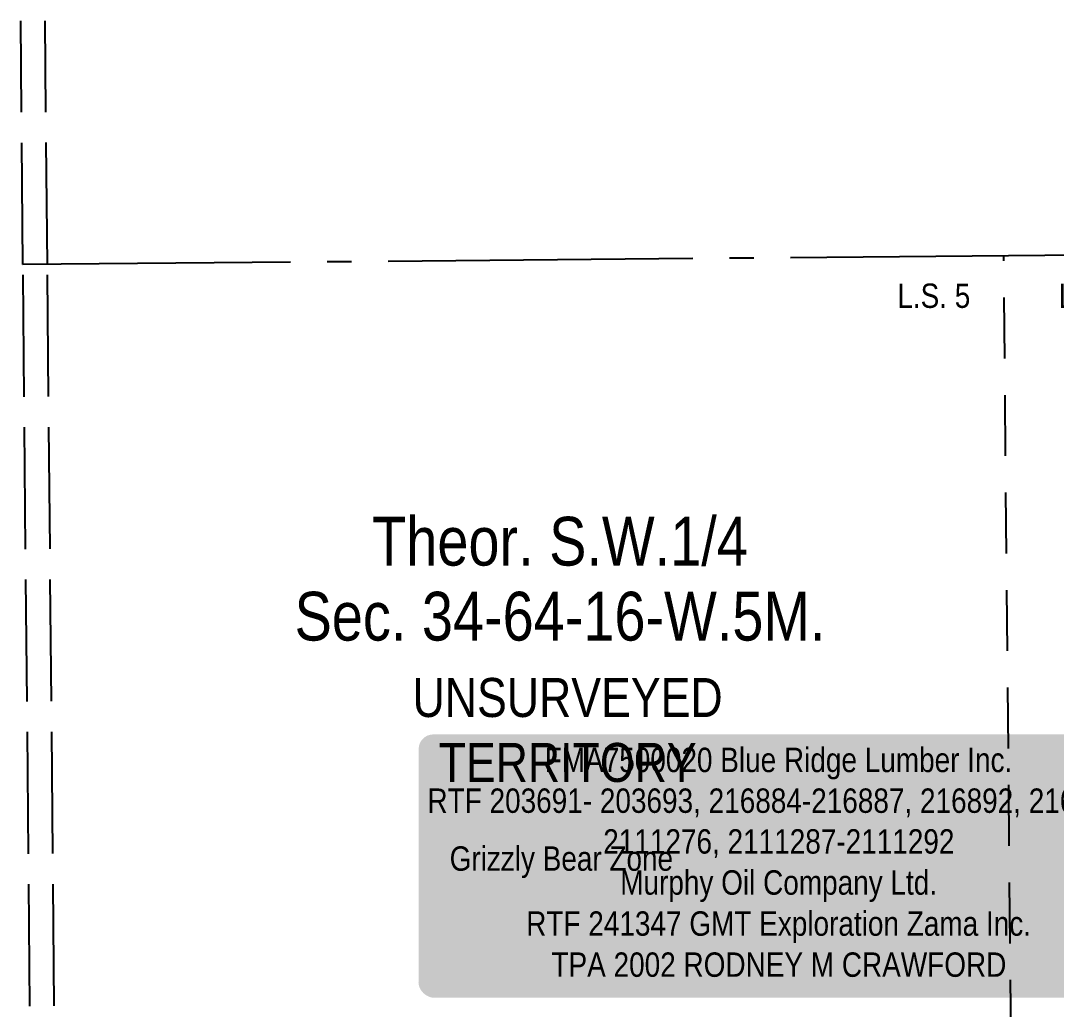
# Model space of a CAD drawing. Extents: x 538089 to 546766, y 6046620 to 6052605.
# Drawn here: x 542332.7 to 542757.4, y 6048117.7 to 6048523.3 of the extents above; entities that cross this region are included whole.
import ezdxf
from ezdxf.enums import TextEntityAlignment as Align

# ---------------------------------------------------------------- set-up
doc = ezdxf.new("R2010")
doc.units = 0
doc.header["$LTSCALE"] = 5
for name, pattern in [('foc-LSD', [8, 5, -3]), ('foc-QUARTERLINE', [33, 25, -3, 2, -3]), ('foc-UNSURVEYED', [12.5, 10, -2.5])]:
    doc.linetypes.add(name, pattern=pattern)
for name, color, linetype in [('AS-SURFACE IMPACT', 7, 'Continuous'), ('AS-WILDLIFE-BLOCK', 131, 'Continuous'), ('C-SYMBOL', 7, 'Continuous'), ('L-QSEC', 8, 'foc-QUARTERLINE'), ('L-SECTION-LSD', 7, 'foc-LSD'), ('L-UNS-T', 3, 'Continuous'), ('L-USEC', 7, 'foc-UNSURVEYED')]:
    doc.layers.add(name, color=color, linetype=linetype)
doc.styles.add('100L', font='ARIALN.TTF', dxfattribs={"height": 11})
doc.styles.add('175L', font='ARIALN.TTF', dxfattribs={"height": 20})
doc.styles.add('80', font='ARIALN.TTF', dxfattribs={"height": 10})
doc.styles.add('80L', font='ARIALN.TTF', dxfattribs={"height": 10})

# ---------------------------------------------------------------- blocks, each defined once
blk = doc.blocks.new('*U501')
h = blk.add_hatch(color=255)
edge = h.paths.add_edge_path()
edge.add_line((-44, -11.5), (44, -11.5))
edge.add_arc((44, -5.5), 6, 270, 360)
edge.add_line((50, -5.5), (50, 4))
edge.add_arc((44, 4), 6, 0, 90)
edge.add_line((44, 10), (-44, 10))
edge.add_arc((-44, 4), 6, 90, 180)
edge.add_line((-50, 4), (-50, -5.5))
edge.add_arc((-44, -5.5), 6, 180, 270)
at = {"color": 131, "flags": 128}
blk.add_lwpolyline([(-44, -11.5, 3, 3, 0), (44, -11.5, 3, 3, 0.414214), (50, -5.5, 3, 3, 0), (50, 4, 3, 0, 0.414214), (44, 10, 0, 0, 0), (-44, 10, 0, 0, 0.414214), (-50, 4, 0, 0, 0), (-50, -5.5, 0, 3, 0.414214)], format="xyseb", close=True, dxfattribs=at)
at = {"color": 131, "style": '80'}
blk.add_attdef('ENTER_TEXT_001', (-35.99, -5), '', height=10, dxfattribs=at)
blk = doc.blocks.new('*U509')
h = blk.add_hatch(color=255)
edge = h.paths.add_edge_path()
edge.add_line((-141.5, -54), (141.5, -54))
edge.add_arc((141.5, -48), 6, 270, 360)
edge.add_line((147.5, -48), (147.5, 46.5))
edge.add_arc((141.5, 46.5), 6, 0, 90)
edge.add_line((141.5, 52.5), (-141.5, 52.5))
edge.add_arc((-141.5, 46.5), 6, 90, 180)
edge.add_line((-147.5, 46.5), (-147.5, -48))
edge.add_arc((-141.5, -48), 6, 180, 270)
at = {"color": 44, "flags": 128}
blk.add_lwpolyline([(-141.5, -54, 3, 3, 0), (141.5, -54, 3, 3, 0.414214), (147.5, -48, 3, 3, 0), (147.5, 46.5, 3, 0, 0.414214), (141.5, 52.5, 0, 0, 0), (-141.5, 52.5, 0, 0, 0.414214), (-147.5, 46.5, 0, 0, 0), (-147.5, -48, 0, 3, 0.414214)], format="xyseb", close=True, dxfattribs=at)
at = {"color": 44, "style": '80'}
blk.add_attdef('ENTER_TEXT_001', (-35.99, -5), '', height=10, dxfattribs=at)

msp = doc.modelspace()

# ---------------------------------------------------------------- linework, layer by layer
at = {"layer": 'L-QSEC'}
msp.add_line((543103.373, 6048430.086), (542333.623, 6048423.207), dxfattribs=at)
at = {"layer": 'L-SECTION-LSD'}
msp.add_line((542739.652, 6048024.722), (542735.858, 6048426.802), dxfattribs=at)
at = {"layer": 'L-USEC'}
for p, q in [((542333.659, 6048423.207), (542332.725, 6048523.196)), ((542343.662, 6048423.289), (542342.728, 6048523.285)), ((542341.174, 6047619.032), (542333.659, 6048423.207)), ((542351.178, 6047619.114), (542343.662, 6048423.289))]:
    msp.add_line(p, q, dxfattribs=at)

# ---------------------------------------------------------------- block references
at = {"layer": 'AS-SURFACE IMPACT'}
ref = msp.add_blockref('*U509', (542643.505, 6048177.941), dxfattribs=dict(at, xscale=1.000506938824607, yscale=1.000506938824607, zscale=1.000506938824607))
ref.add_attrib('ENTER_TEXT_001', 'FMA7500020 Blue Ridge Lumber Inc.', (542547.624, 6048214.999), dxfattribs={"layer": '0', "color": 44, "height": 10.00507, "style": '80'})
ref.add_attrib('ENTER_TEXT_002', 'RTF 203691- 203693, 216884-216887, 216892, 216900,', (542499.534, 6048198.282), dxfattribs={"layer": '0', "color": 44, "height": 10.00507, "style": '80'})
ref.add_attrib('ENTER_TEXT_003', '2111276, 2111287-2111292', (542571.623, 6048181.566), dxfattribs={"layer": '0', "color": 44, "height": 10.00507, "style": '80'})
ref.add_attrib('ENTER_TEXT_004', 'Murphy Oil Company Ltd.', (542578.588, 6048164.714), dxfattribs={"layer": '0', "color": 44, "height": 10.00507, "style": '80'})
ref.add_attrib('ENTER_TEXT_005', 'RTF 241347 GMT Exploration Zama Inc.', (542540.032, 6048147.861), dxfattribs={"layer": '0', "color": 44, "height": 10.00507, "style": '80'})
ref.add_attrib('ENTER_TEXT_006', 'TPA 2002 RODNEY M CRAWFORD', (542550.388, 6048131.009), dxfattribs={"layer": '0', "color": 44, "height": 10.00507, "style": '80'})
at = {"layer": 'AS-WILDLIFE-BLOCK'}
ref = msp.add_blockref('*U501', (542554.523, 6048178.152), dxfattribs=dict(at, xscale=0.99947887, yscale=0.99947887, zscale=0.99947887))
ref.add_attrib('ENTER_TEXT_001', 'Grizzly Bear Zone', (542508.636, 6048174.536), dxfattribs={"layer": '0', "color": 131, "height": 9.99479, "style": '80'})

# ---------------------------------------------------------------- texts
at = {"layer": 'C-SYMBOL', "color": 3, "style": '175L'}
for s, p in [('Theor. S.W.1/4', (542553.9, 6048293.738)), ('Sec. 34-64-16-W.5M.', (542553.9, 6048262.976))]:
    msp.add_text(s, height=20, dxfattribs=at).set_placement(p, align=Align.BOTTOM_CENTER)
at = {"layer": 'L-SECTION-LSD', "attachment_point": 1, "style": '100L', "bg_fill": 3, "box_fill_scale": 1.5, "bg_fill_color": 256, "bg_fill_transparency": 0}
for s, width, insert, char_height in [('\\pi1.7739;L.S. 5', 30.40114, (542690.459, 6048415.455), 9.99466), ('L.S. 6', 30.48313, (542758.382, 6048415.455), 9.9947)]:
    msp.add_mtext_dynamic_manual_height_columns(s, width=width, gutter_width=55, heights=[0], dxfattribs=dict(at, insert=insert, char_height=char_height))
at = {"layer": 'L-UNS-T', "color": 3, "insert": (542557.012, 6048232.174), "char_height": 15.99175, "attachment_point": 5, "style": '80L'}
msp.add_mtext_dynamic_manual_height_columns('UNSURVEYED TERRITORY', width=126.41375, gutter_width=47.5, heights=[0], dxfattribs=at)

doc.saveas('drawing.dxf')
